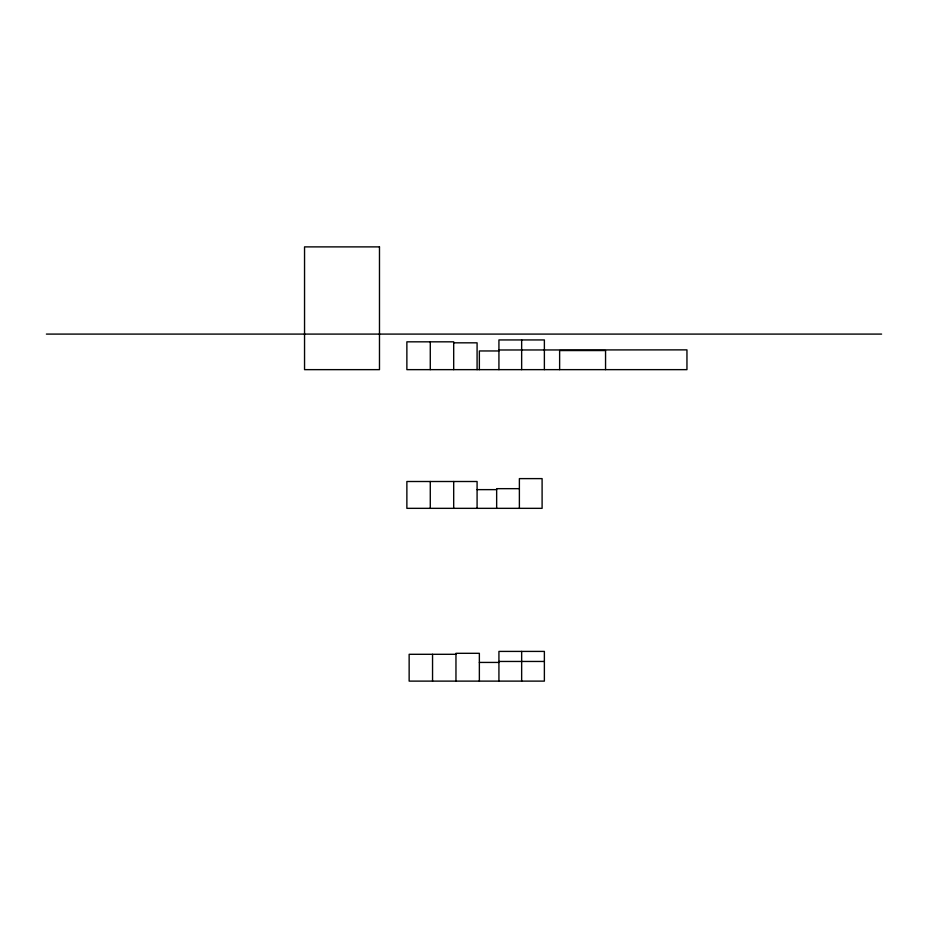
<?xml version="1.0" encoding="UTF-8"?>
<svg xmlns="http://www.w3.org/2000/svg" width="928" height="928" viewBox="0 0 928 928"><rect width="100%" height="100%" fill="white"/><g stroke="black" fill="none" stroke-linecap="round" stroke-linejoin="round"><path stroke-width="1.39" d="M479.358 369.646L479.358 350.958L498.928 350.958M46.4 334.092L881.6 334.092M453.688 342.826L477.085 342.826L477.085 369.646M498.928 349.984L686.952 349.868L686.952 369.646L406.87 369.646L406.87 341.829L453.688 341.829L453.688 369.646M519.378 488.662L496.654 488.662L496.654 508.335M477.085 489.636L496.654 489.636M455.961 654.298L409.144 654.298L409.144 681.117L544.376 681.117L544.376 651.41L498.928 651.41L498.928 681.117M498.928 661.455L544.376 661.455M479.358 662.43L498.928 662.43M605.555 369.646L605.555 350.552L559.63 350.552L559.63 369.646M544.376 369.646L544.376 339.938L498.928 339.938L498.928 369.646M521.652 339.938L521.652 369.646M521.652 651.41L521.652 681.117M519.378 508.335L519.378 478.616L542.103 478.616L542.103 508.335L406.87 508.335L406.87 481.504L477.085 481.504L477.085 508.335M479.358 681.117L479.358 653.312L455.961 653.312L455.961 681.117M453.688 481.504L453.688 508.335M432.552 654.298L432.552 681.117M430.279 341.829L430.279 369.646M430.279 481.504L430.279 508.335M379.482 246.883L304.546 246.883L304.546 369.646L379.482 369.646L379.482 246.883"/></g></svg>
